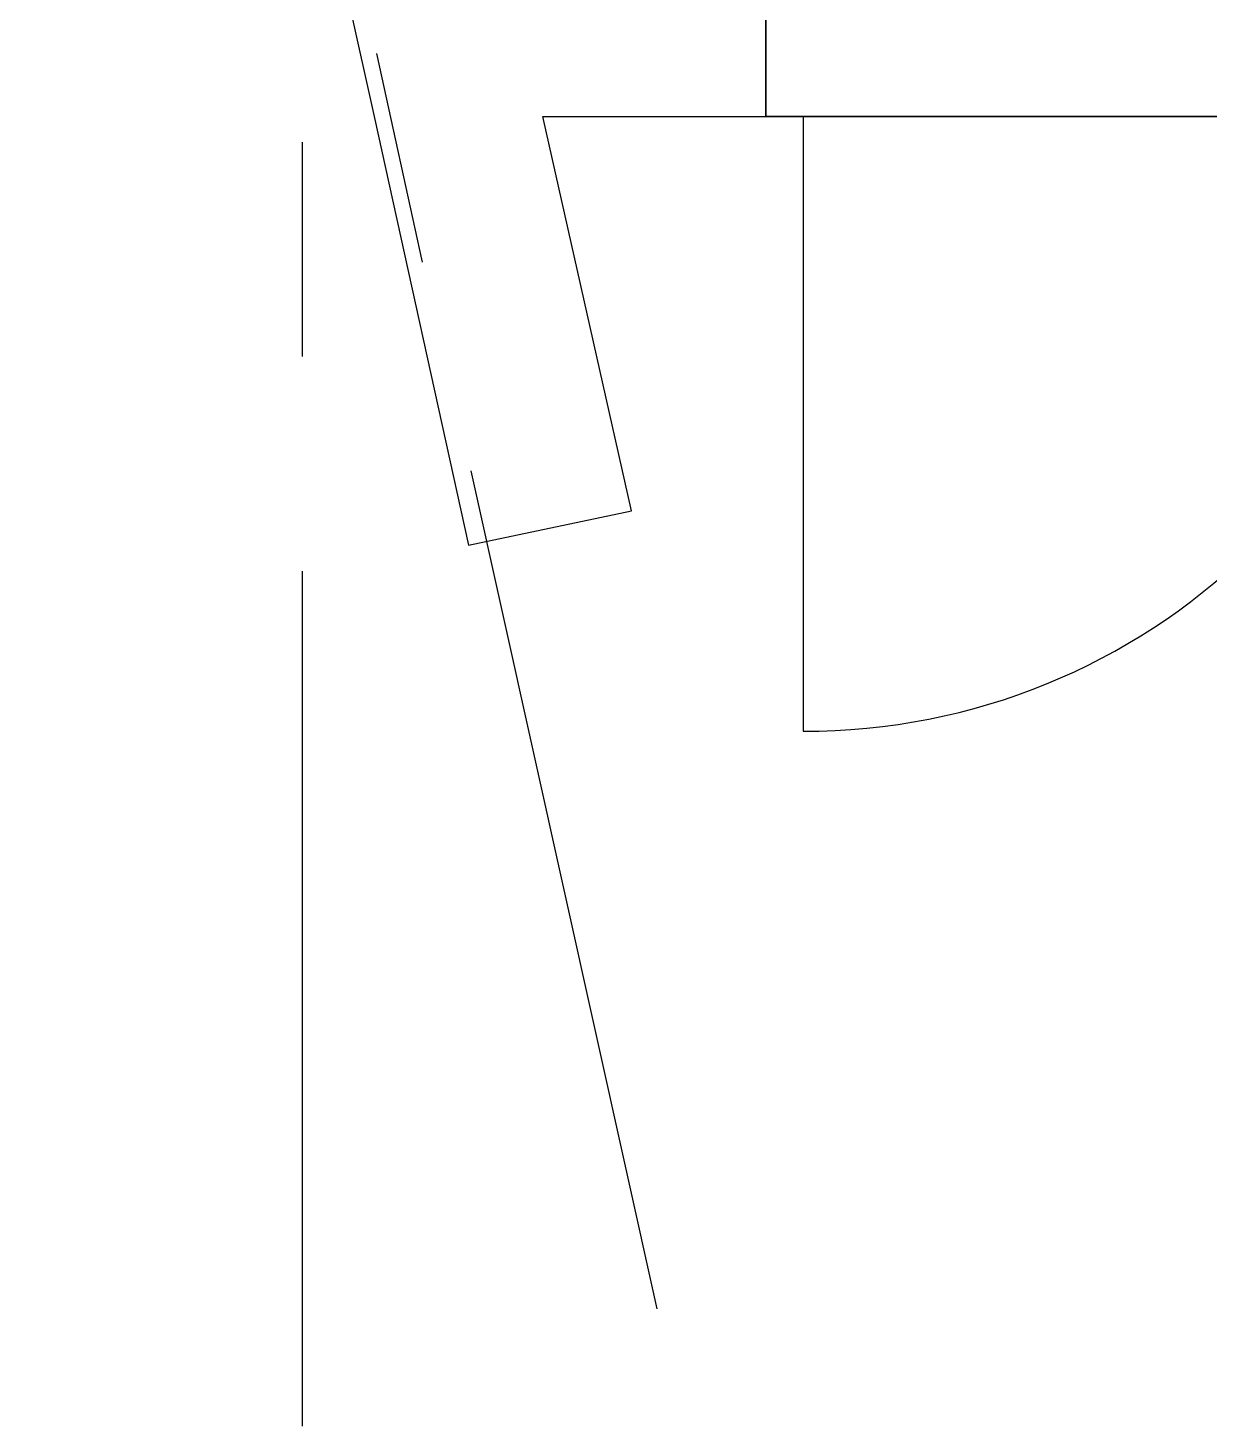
# Model space of a CAD drawing. Header units: inches. Extents: x -1841 to -80, y -100 to 1021.
# Drawn here: x -1097.96 to -1063.79, y 222.31 to 262.76 of the extents above; entities that cross this region are included whole.
import ezdxf

# ---------------------------------------------------------------- set-up
doc = ezdxf.new("R2010")
doc.units = ezdxf.units.IN
doc.header["$MEASUREMENT"] = 0
doc.layers.add('PDF_Geometry', color=7, linetype='Continuous', true_color=0x777777)

msp = doc.modelspace()

# ---------------------------------------------------------------- linework, layer by layer
at = {"layer": 'PDF_Geometry', "color": 7, "lineweight": 25}
for points in [[(-1077.274, 264.831), (-1084.305, 264.831), (-1091.089, 295.604), (-1053.366, 295.604), (-1053.366, 298.004), (-1091.668, 298.004), (-1093.488, 306.193), (-1097.459, 305.366), (-1097.955, 305.201), (-1097.459, 302.967), (-1087.945, 260.198), (-1085.215, 247.789), (-1080.5, 248.782), (-1083.064, 260.198), (-1075.536, 260.198)], [(-1086.539, 255.979), (-1087.863, 262.018)], [(-1047.658, 260.198), (-1076.612, 260.198), (-1047.658, 260.198)], [(-1090.013, 253.249), (-1090.013, 259.453)], [(-1079.755, 225.701), (-1085.133, 249.94)], [(-1090.013, 222.31), (-1090.013, 247.045)]]:
    msp.add_lwpolyline(points, dxfattribs=at)
for points in [[(-1076.612, 264.831), (-1076.612, 260.198)], [(-1048.154, 260.198), (-1076.116, 260.198)]]:
    msp.add_lwpolyline(points, close=True, dxfattribs=at)
msp.add_lwpolyline([(-1075.536, 260.198), (-1075.536, 242.412, 0.403926), (-1057.006, 260.198)], format="xyb", dxfattribs=at)

doc.saveas('drawing.dxf')
